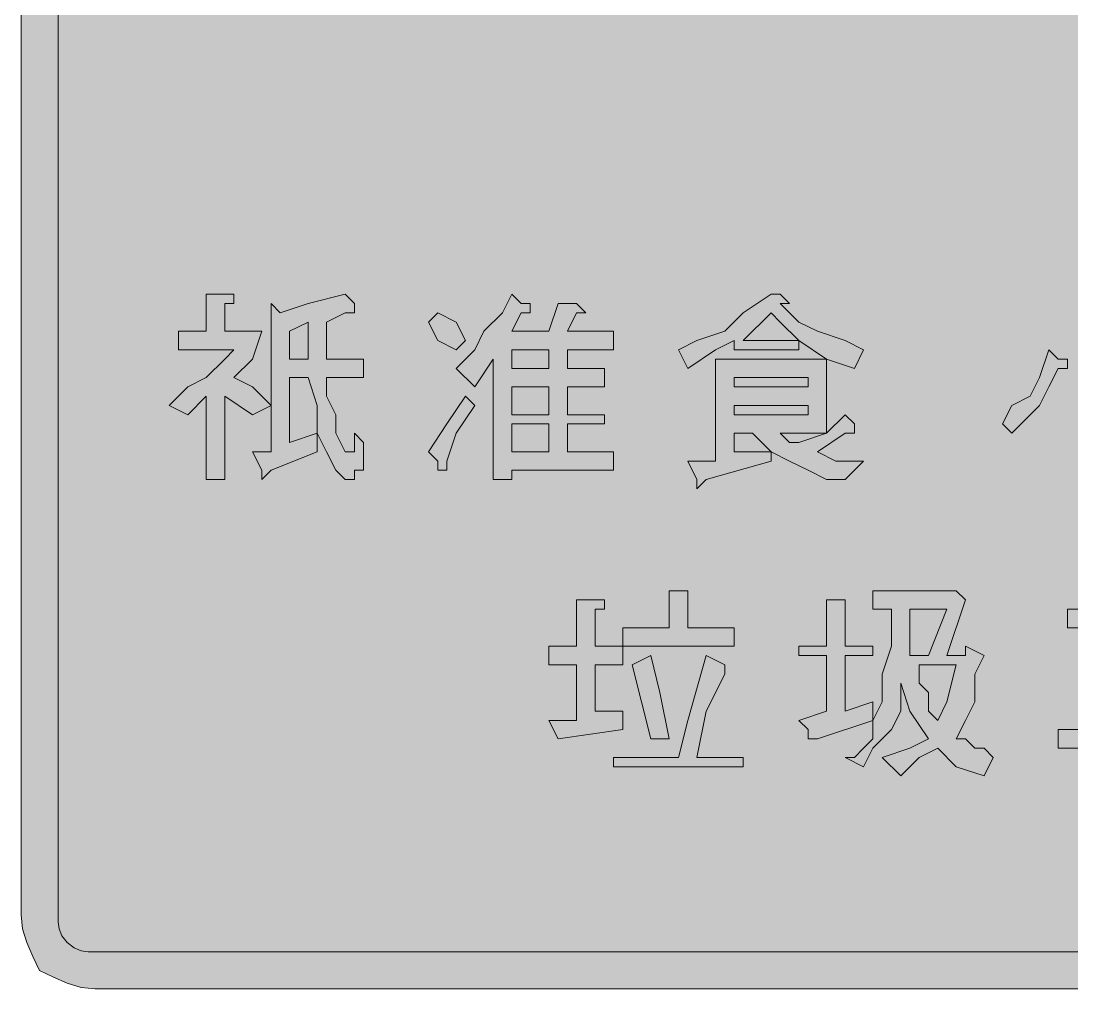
# Model space of a CAD drawing. Header units: metres. Extents: x 121 to 445, y 11 to 261.
# Drawn here: x 120.9 to 257.1, y 10.6 to 136 of the extents above; entities that cross this region are included whole.
import ezdxf

# ---------------------------------------------------------------- set-up
doc = ezdxf.new("R2010")
doc.units = ezdxf.units.M
doc.layers.add('FILL_BLACK_000000', color=7, linetype='Continuous', true_color=0x000000)
doc.layers.add('FILL_WHITE_FFFFFF', color=7, linetype='Continuous', true_color=0xffffff)

msp = doc.modelspace()

# ---------------------------------------------------------------- hatches: boundary and pattern name
at = {"layer": 'FILL_BLACK_000000', "true_color": 0x000000}
h = msp.add_hatch(color=7, dxfattribs=at)
h.dxf.hatch_style = 1
h.paths.add_polyline_path([(130.53, 10.56), (128.73, 10.77), (126.93, 11.31), (125.13, 12.08), (123.33, 12.96), (122.45, 14.76), (121.68, 16.56), (121.14, 18.36), (120.93, 20.16), (120.93, 251.76), (121.14, 253.54), (121.68, 255.21), (122.45, 256.65), (123.33, 257.76), (125.13, 259.33), (126.93, 260.46), (127.83, 260.85), (128.73, 261.13), (129.63, 261.3), (130.53, 261.36), (435.33, 261.36), (436.23, 261.17), (437.13, 260.76), (438.03, 260.35), (438.93, 260.16), (439.81, 259.95), (440.58, 259.41), (441.12, 258.64), (441.33, 257.76), (442.21, 257.05), (442.98, 256.56), (443.52, 256.07), (443.68, 255.76), (443.73, 255.36), (444.42, 254.46), (444.78, 253.56), (444.91, 252.66), (444.93, 251.76), (444.93, 20.16), (444.87, 19.26), (444.71, 18.36), (444.42, 17.46), (444.03, 16.56), (442.91, 14.76), (441.33, 12.96), (440.22, 12.08), (438.78, 11.31), (437.11, 10.77), (435.33, 10.56), (130.53, 10.56)])
h = msp.add_hatch(color=7, dxfattribs=at)
h.dxf.hatch_style = 1
h.paths.add_polyline_path([(141.33, 95.76), (144.93, 95.76), (144.93, 100.56), (147.33, 100.56), (148.53, 100.56), (148.53, 99.36), (147.33, 99.36), (147.33, 95.76), (152.13, 95.76), (150.93, 92.16), (148.53, 89.76), (150.93, 88.56), (153.33, 86.16), (150.93, 84.96), (147.33, 87.36), (147.33, 76.56), (144.93, 76.56), (144.93, 87.36), (142.53, 84.96), (140.13, 86.16), (142.53, 88.56), (144.93, 89.76), (147.33, 92.16), (148.53, 93.36), (141.33, 93.36), (141.33, 95.76)])
h = msp.add_hatch(color=7, dxfattribs=at)
h.dxf.hatch_style = 1
h.paths.add_polyline_path([(152.13, 76.56), (152.13, 77.76), (150.93, 80.16), (153.33, 80.16), (153.33, 99.36), (154.53, 98.16), (158.13, 99.36), (162.93, 100.56), (164.13, 99.36), (164.13, 98.16), (162.93, 98.16), (160.53, 96.96), (160.53, 92.16), (165.33, 92.16), (165.33, 89.76), (160.53, 89.76), (160.53, 87.36), (161.73, 84.96), (161.73, 82.56), (162.93, 80.16), (164.13, 80.16), (164.13, 82.56), (165.33, 81.36), (165.33, 78.96), (165.33, 77.76), (164.13, 77.76), (164.13, 76.56), (162.93, 76.56), (161.73, 77.76), (160.53, 80.16), (159.33, 82.56), (159.33, 80.16), (153.33, 77.76), (152.13, 76.56)])
h.paths.add_polyline_path([(159.33, 86.16), (158.13, 89.76), (155.73, 89.76), (155.73, 81.36), (159.33, 82.56), (159.33, 86.16)], flags=16)
h.paths.add_polyline_path([(158.13, 96.96), (155.73, 95.76), (155.73, 92.16), (158.13, 92.16), (158.13, 96.96)], flags=16)
h = msp.add_hatch(color=7, dxfattribs=at)
h.dxf.hatch_style = 1
h.paths.add_polyline_path([(184.53, 100.56), (185.73, 99.36), (186.93, 99.36), (186.93, 98.16), (185.73, 98.16), (184.53, 95.76), (189.33, 95.76), (190.53, 99.36), (192.93, 99.36), (194.13, 98.16), (192.93, 98.16), (191.73, 95.76), (197.73, 95.76), (197.73, 93.36), (191.73, 93.36), (191.73, 90.96), (196.53, 90.96), (196.53, 88.56), (191.73, 88.56), (191.73, 84.96), (196.53, 84.96), (196.53, 83.76), (191.73, 83.76), (191.73, 80.16), (197.73, 80.16), (197.73, 77.76), (184.53, 77.76), (184.53, 76.56), (182.13, 76.56), (182.13, 92.16), (179.73, 88.56), (177.33, 90.96), (179.73, 93.36), (180.93, 95.76), (183.33, 98.16), (184.53, 100.56)])
h.paths.add_polyline_path([(184.53, 84.96), (189.33, 84.96), (189.33, 88.56), (184.53, 88.56), (184.53, 84.96)], flags=16)
h.paths.add_polyline_path([(184.53, 93.36), (184.53, 90.96), (189.33, 90.96), (189.33, 93.36), (184.53, 93.36)], flags=16)
h.paths.add_polyline_path([(189.33, 83.76), (184.53, 83.76), (184.53, 80.16), (189.33, 80.16), (189.33, 83.76)], flags=16)
h = msp.add_hatch(color=7, dxfattribs=at)
h.dxf.hatch_style = 1
h.paths.add_polyline_path([(213.33, 93.36), (213.33, 94.56), (210.93, 93.36), (207.33, 90.96), (206.13, 93.36), (208.53, 94.56), (212.13, 95.76), (214.53, 98.16), (218.13, 100.56), (219.33, 100.56), (220.53, 99.36), (219.33, 99.36), (221.73, 96.96), (224.13, 95.76), (227.73, 94.56), (230.13, 93.36), (228.93, 90.96), (225.33, 92.16), (221.73, 94.56), (221.73, 93.36), (213.33, 93.36)])
h.paths.add_polyline_path([(219.33, 96.96), (218.13, 98.16), (214.53, 94.56), (221.73, 94.56), (219.33, 96.96)], flags=16)
h = msp.add_hatch(color=7, dxfattribs=at)
h.dxf.hatch_style = 1
h.paths.add_polyline_path([(174.93, 94.56), (173.73, 96.96), (174.93, 98.16), (177.33, 96.96), (178.53, 94.56), (177.33, 93.36), (174.93, 94.56)])
h = msp.add_hatch(color=7, dxfattribs=at)
h.dxf.hatch_style = 1
h.paths.add_polyline_path([(256.53, 92.16), (256.53, 90.96), (255.33, 90.96), (254.13, 88.56), (252.93, 86.16), (251.73, 84.96), (249.33, 82.56), (248.13, 83.76), (249.33, 86.16), (251.73, 87.36), (252.93, 89.76), (254.13, 93.36), (255.33, 92.16), (256.53, 92.16)])
h = msp.add_hatch(color=7, dxfattribs=at)
h.dxf.hatch_style = 1
h.paths.add_polyline_path([(224.13, 80.16), (226.53, 78.96), (230.13, 78.96), (227.73, 76.56), (225.33, 76.56), (222.93, 77.76), (220.53, 78.96), (218.13, 80.16), (218.13, 78.96), (209.73, 76.56), (208.53, 75.36), (208.53, 76.56), (207.33, 78.96), (210.93, 78.96), (210.93, 92.16), (225.33, 92.16), (225.33, 82.56), (227.73, 84.96), (228.93, 83.76), (228.93, 82.56), (227.73, 82.56), (224.13, 80.16)])
h.paths.add_polyline_path([(215.73, 82.56), (213.33, 82.56), (213.33, 80.16), (218.13, 80.16), (215.73, 82.56)], flags=16)
h.paths.add_polyline_path([(219.33, 82.56), (220.53, 81.36), (221.73, 81.36), (225.33, 82.56), (219.33, 82.56)], flags=16)
h.paths.add_polyline_path([(213.33, 86.16), (213.33, 84.96), (222.93, 84.96), (222.93, 86.16), (213.33, 86.16)], flags=16)
h.paths.add_polyline_path([(222.93, 89.76), (213.33, 89.76), (213.33, 88.56), (222.93, 88.56), (222.93, 89.76)], flags=16)
h = msp.add_hatch(color=7, dxfattribs=at)
h.dxf.hatch_style = 1
h.paths.add_polyline_path([(176.13, 83.76), (178.53, 87.36), (179.73, 86.16), (177.33, 82.56), (176.13, 78.96), (176.13, 77.76), (174.93, 77.76), (174.93, 78.96), (173.73, 80.16), (176.13, 83.76)])
h = msp.add_hatch(color=7, dxfattribs=at)
h.dxf.hatch_style = 1
h.paths.add_polyline_path([(204.93, 57.36), (204.93, 62.16), (207.33, 62.16), (207.33, 60.96), (207.33, 57.36), (213.33, 57.36), (213.33, 54.96), (198.93, 54.96), (198.93, 57.36), (204.93, 57.36)])
h = msp.add_hatch(color=7, dxfattribs=at)
h.dxf.hatch_style = 1
h.paths.add_polyline_path([(243.33, 60.96), (240.93, 53.76), (243.33, 53.76), (243.33, 54.96), (245.73, 53.76), (244.53, 51.36), (244.53, 47.76), (243.33, 45.36), (242.13, 42.96), (243.33, 42.96), (244.53, 41.76), (245.73, 41.76), (246.93, 40.56), (245.73, 38.16), (242.13, 39.36), (239.73, 41.76), (237.33, 40.56), (234.93, 38.16), (232.53, 40.56), (236.13, 41.76), (238.53, 42.96), (236.13, 46.56), (234.93, 50.16), (234.93, 46.56), (233.73, 44.16), (231.33, 41.76), (230.13, 39.36), (227.73, 40.56), (228.93, 40.56), (230.13, 41.76), (231.33, 42.96), (231.33, 45.36), (232.53, 47.76), (232.53, 51.36), (233.73, 54.96), (233.73, 59.76), (231.33, 59.76), (231.33, 62.16), (240.93, 62.16), (242.13, 62.16), (243.33, 60.96)])
h.paths.add_polyline_path([(238.53, 46.56), (239.73, 45.36), (240.93, 47.76), (242.13, 52.56), (237.33, 52.56), (237.33, 50.16), (238.53, 48.96), (238.53, 46.56)], flags=16)
h.paths.add_polyline_path([(236.13, 59.76), (236.13, 53.76), (238.53, 53.76), (240.93, 59.76), (236.13, 59.76)], flags=16)
h = msp.add_hatch(color=7, dxfattribs=at)
h.dxf.hatch_style = 1
h.paths.add_polyline_path([(267.33, 60.96), (267.33, 59.76), (276.93, 59.76), (276.93, 57.36), (267.33, 57.36), (267.33, 56.16), (275.73, 56.16), (275.73, 45.36), (267.33, 45.36), (267.33, 44.16), (278.13, 44.16), (278.13, 41.76), (267.33, 41.76), (267.33, 38.16), (266.13, 38.16), (266.13, 41.76), (255.33, 41.76), (255.33, 44.16), (266.13, 44.16), (266.13, 45.36), (258.93, 45.36), (258.93, 56.16), (266.13, 56.16), (266.13, 57.36), (256.53, 57.36), (256.53, 59.76), (266.13, 59.76), (266.13, 62.16), (268.53, 62.16), (268.53, 60.96), (267.33, 60.96)])
h.paths.add_polyline_path([(266.13, 51.36), (266.13, 53.76), (261.33, 53.76), (261.33, 51.36), (266.13, 51.36)], flags=16)
h.paths.add_polyline_path([(261.33, 47.76), (266.13, 47.76), (266.13, 50.16), (261.33, 50.16), (261.33, 47.76)], flags=16)
h.paths.add_polyline_path([(267.33, 53.76), (267.33, 51.36), (273.33, 51.36), (273.33, 53.76), (267.33, 53.76)], flags=16)
h.paths.add_polyline_path([(273.33, 50.16), (267.33, 50.16), (267.33, 47.76), (273.33, 47.76), (273.33, 50.16)], flags=16)
h = msp.add_hatch(color=7, dxfattribs=at)
h.dxf.hatch_style = 1
h.paths.add_polyline_path([(192.93, 45.36), (192.93, 52.56), (189.33, 52.56), (189.33, 54.96), (192.93, 54.96), (192.93, 60.96), (195.33, 60.96), (196.53, 60.96), (196.53, 59.76), (195.33, 59.76), (195.33, 54.96), (198.93, 54.96), (198.93, 52.56), (195.33, 52.56), (195.33, 46.56), (198.93, 46.56), (198.93, 44.16), (190.53, 42.96), (189.33, 45.36), (192.93, 45.36)])
h = msp.add_hatch(color=7, dxfattribs=at)
h.dxf.hatch_style = 1
h.paths.add_polyline_path([(225.33, 54.96), (225.33, 60.96), (226.53, 60.96), (227.73, 60.96), (227.73, 59.76), (227.73, 54.96), (231.33, 54.96), (231.33, 53.76), (227.73, 53.76), (227.73, 46.56), (231.33, 47.76), (231.33, 45.36), (224.13, 42.96), (222.93, 42.96), (222.93, 44.16), (221.73, 45.36), (225.33, 46.56), (225.33, 53.76), (221.73, 53.76), (221.73, 54.96), (225.33, 54.96)])
h = msp.add_hatch(color=7, dxfattribs=at)
h.dxf.hatch_style = 1
h.paths.add_polyline_path([(212.13, 51.36), (209.73, 46.56), (208.53, 40.56), (214.53, 40.56), (214.53, 39.36), (197.73, 39.36), (197.73, 40.56), (206.13, 40.56), (207.33, 45.36), (209.73, 53.76), (212.13, 52.56), (212.13, 51.36)])
h = msp.add_hatch(color=7, dxfattribs=at)
h.dxf.hatch_style = 1
h.paths.add_polyline_path([(202.53, 53.76), (203.73, 48.96), (204.93, 42.96), (202.53, 42.96), (200.13, 52.56), (202.53, 53.76)])
at = {"layer": 'FILL_WHITE_FFFFFF', "true_color": 0xffffff}
h = msp.add_hatch(color=7, dxfattribs=at)
h.dxf.hatch_style = 1
h.paths.add_polyline_path([(436.23, 256.35), (437.13, 255.81), (438.93, 254.16), (439.33, 254.11), (439.62, 253.95), (439.98, 253.41), (440.11, 252.64), (440.13, 251.76), (440.13, 20.16), (440.13, 17.76), (439.44, 17.74), (439.08, 17.61), (438.95, 17.25), (438.93, 16.56), (438.03, 15.87), (437.13, 15.51), (436.23, 15.38), (435.33, 15.36), (130.53, 15.36), (129.63, 15.38), (128.73, 15.51), (127.83, 15.87), (126.93, 16.56), (126.24, 17.46), (125.88, 18.36), (125.75, 19.26), (125.73, 20.16), (125.73, 251.76), (125.73, 252.96), (125.78, 253.36), (125.92, 253.65), (126.33, 254.01), (126.93, 254.16), (126.98, 254.56), (127.12, 254.85), (127.53, 255.21), (128.13, 255.36), (128.84, 256.05), (129.33, 256.41), (129.82, 256.54), (130.53, 256.56), (435.33, 256.56), (436.23, 256.35)])

# ---------------------------------------------------------------- linework, layer by layer
at = {"layer": 'FILL_BLACK_000000', "lineweight": 0, "true_color": 0x000000}
for points in [[(435.33, 10.56), (130.53, 10.56), (128.73, 10.77), (126.93, 11.31), (125.13, 12.08), (123.33, 12.96), (122.45, 14.76), (121.68, 16.56), (121.14, 18.36), (120.93, 20.16), (120.93, 251.76), (121.14, 253.54), (121.68, 255.21), (122.45, 256.65), (123.33, 257.76), (125.13, 259.33), (126.93, 260.46), (127.83, 260.85), (128.73, 261.13), (129.63, 261.3), (130.53, 261.36), (435.33, 261.36)], [(266.13, 57.36), (256.53, 57.36), (256.53, 59.76), (266.13, 59.76)], [(266.13, 41.76), (255.33, 41.76), (255.33, 44.16), (266.13, 44.16)]]:
    msp.add_lwpolyline(points, dxfattribs=at)
for points in [[(141.33, 95.76), (144.93, 95.76), (144.93, 100.56), (147.33, 100.56), (148.53, 100.56), (148.53, 99.36), (147.33, 99.36), (147.33, 95.76), (152.13, 95.76), (150.93, 92.16), (148.53, 89.76), (150.93, 88.56), (153.33, 86.16), (150.93, 84.96), (147.33, 87.36), (147.33, 76.56), (144.93, 76.56), (144.93, 87.36), (142.53, 84.96), (140.13, 86.16), (142.53, 88.56), (144.93, 89.76), (147.33, 92.16), (148.53, 93.36), (141.33, 93.36)], [(152.13, 76.56), (152.13, 77.76), (150.93, 80.16), (153.33, 80.16), (153.33, 99.36), (154.53, 98.16), (158.13, 99.36), (162.93, 100.56), (164.13, 99.36), (164.13, 98.16), (162.93, 98.16), (160.53, 96.96), (160.53, 92.16), (165.33, 92.16), (165.33, 89.76), (160.53, 89.76), (160.53, 87.36), (161.73, 84.96), (161.73, 82.56), (162.93, 80.16), (164.13, 80.16), (164.13, 82.56), (165.33, 81.36), (165.33, 78.96), (165.33, 77.76), (164.13, 77.76), (164.13, 76.56), (162.93, 76.56), (161.73, 77.76), (160.53, 80.16), (159.33, 82.56), (159.33, 80.16), (153.33, 77.76)], [(184.53, 100.56), (185.73, 99.36), (186.93, 99.36), (186.93, 98.16), (185.73, 98.16), (184.53, 95.76), (189.33, 95.76), (190.53, 99.36), (192.93, 99.36), (194.13, 98.16), (192.93, 98.16), (191.73, 95.76), (197.73, 95.76), (197.73, 93.36), (191.73, 93.36), (191.73, 90.96), (196.53, 90.96), (196.53, 88.56), (191.73, 88.56), (191.73, 84.96), (196.53, 84.96), (196.53, 83.76), (191.73, 83.76), (191.73, 80.16), (197.73, 80.16), (197.73, 77.76), (184.53, 77.76), (184.53, 76.56), (182.13, 76.56), (182.13, 92.16), (179.73, 88.56), (177.33, 90.96), (179.73, 93.36), (180.93, 95.76), (183.33, 98.16)], [(213.33, 93.36), (213.33, 94.56), (210.93, 93.36), (207.33, 90.96), (206.13, 93.36), (208.53, 94.56), (212.13, 95.76), (214.53, 98.16), (218.13, 100.56), (219.33, 100.56), (220.53, 99.36), (219.33, 99.36), (221.73, 96.96), (224.13, 95.76), (227.73, 94.56), (230.13, 93.36), (228.93, 90.96), (225.33, 92.16), (221.73, 94.56), (221.73, 93.36)], [(174.93, 94.56), (173.73, 96.96), (174.93, 98.16), (177.33, 96.96), (178.53, 94.56), (177.33, 93.36)], [(219.33, 96.96), (218.13, 98.16), (214.53, 94.56), (221.73, 94.56)], [(158.13, 96.96), (155.73, 95.76), (155.73, 92.16), (158.13, 92.16)], [(184.53, 93.36), (184.53, 90.96), (189.33, 90.96), (189.33, 93.36)], [(256.53, 92.16), (256.53, 90.96), (255.33, 90.96), (254.13, 88.56), (252.93, 86.16), (251.73, 84.96), (249.33, 82.56), (248.13, 83.76), (249.33, 86.16), (251.73, 87.36), (252.93, 89.76), (254.13, 93.36), (255.33, 92.16)], [(224.13, 80.16), (226.53, 78.96), (230.13, 78.96), (227.73, 76.56), (225.33, 76.56), (222.93, 77.76), (220.53, 78.96), (218.13, 80.16), (218.13, 78.96), (209.73, 76.56), (208.53, 75.36), (208.53, 76.56), (207.33, 78.96), (210.93, 78.96), (210.93, 92.16), (225.33, 92.16), (225.33, 82.56), (227.73, 84.96), (228.93, 83.76), (228.93, 82.56), (227.73, 82.56)], [(159.33, 86.16), (158.13, 89.76), (155.73, 89.76), (155.73, 81.36), (159.33, 82.56)], [(184.53, 84.96), (189.33, 84.96), (189.33, 88.56), (184.53, 88.56)], [(222.93, 89.76), (213.33, 89.76), (213.33, 88.56), (222.93, 88.56)], [(176.13, 83.76), (178.53, 87.36), (179.73, 86.16), (177.33, 82.56), (176.13, 78.96), (176.13, 77.76), (174.93, 77.76), (174.93, 78.96), (173.73, 80.16)], [(213.33, 86.16), (213.33, 84.96), (222.93, 84.96), (222.93, 86.16)], [(189.33, 83.76), (184.53, 83.76), (184.53, 80.16), (189.33, 80.16)], [(215.73, 82.56), (213.33, 82.56), (213.33, 80.16), (218.13, 80.16)], [(219.33, 82.56), (220.53, 81.36), (221.73, 81.36), (225.33, 82.56)], [(204.93, 57.36), (204.93, 62.16), (207.33, 62.16), (207.33, 60.96), (207.33, 57.36), (213.33, 57.36), (213.33, 54.96), (198.93, 54.96), (198.93, 57.36)], [(243.33, 60.96), (240.93, 53.76), (243.33, 53.76), (243.33, 54.96), (245.73, 53.76), (244.53, 51.36), (244.53, 47.76), (243.33, 45.36), (242.13, 42.96), (243.33, 42.96), (244.53, 41.76), (245.73, 41.76), (246.93, 40.56), (245.73, 38.16), (242.13, 39.36), (239.73, 41.76), (237.33, 40.56), (234.93, 38.16), (232.53, 40.56), (236.13, 41.76), (238.53, 42.96), (236.13, 46.56), (234.93, 50.16), (234.93, 46.56), (233.73, 44.16), (231.33, 41.76), (230.13, 39.36), (227.73, 40.56), (228.93, 40.56), (230.13, 41.76), (231.33, 42.96), (231.33, 45.36), (232.53, 47.76), (232.53, 51.36), (233.73, 54.96), (233.73, 59.76), (231.33, 59.76), (231.33, 62.16), (240.93, 62.16), (242.13, 62.16)], [(192.93, 45.36), (192.93, 52.56), (189.33, 52.56), (189.33, 54.96), (192.93, 54.96), (192.93, 60.96), (195.33, 60.96), (196.53, 60.96), (196.53, 59.76), (195.33, 59.76), (195.33, 54.96), (198.93, 54.96), (198.93, 52.56), (195.33, 52.56), (195.33, 46.56), (198.93, 46.56), (198.93, 44.16), (190.53, 42.96), (189.33, 45.36)], [(225.33, 54.96), (225.33, 60.96), (226.53, 60.96), (227.73, 60.96), (227.73, 59.76), (227.73, 54.96), (231.33, 54.96), (231.33, 53.76), (227.73, 53.76), (227.73, 46.56), (231.33, 47.76), (231.33, 45.36), (224.13, 42.96), (222.93, 42.96), (222.93, 44.16), (221.73, 45.36), (225.33, 46.56), (225.33, 53.76), (221.73, 53.76), (221.73, 54.96)], [(236.13, 59.76), (236.13, 53.76), (238.53, 53.76), (240.93, 59.76)], [(212.13, 51.36), (209.73, 46.56), (208.53, 40.56), (214.53, 40.56), (214.53, 39.36), (197.73, 39.36), (197.73, 40.56), (206.13, 40.56), (207.33, 45.36), (209.73, 53.76), (212.13, 52.56)], [(202.53, 53.76), (203.73, 48.96), (204.93, 42.96), (202.53, 42.96), (200.13, 52.56)], [(238.53, 46.56), (239.73, 45.36), (240.93, 47.76), (242.13, 52.56), (237.33, 52.56), (237.33, 50.16), (238.53, 48.96)]]:
    msp.add_lwpolyline(points, close=True, dxfattribs=at)
at = {"layer": 'FILL_WHITE_FFFFFF', "lineweight": 0, "true_color": 0x000000}
msp.add_lwpolyline([(435.33, 15.36), (130.53, 15.36), (129.63, 15.38), (128.73, 15.51), (127.83, 15.87), (126.93, 16.56), (126.24, 17.46), (125.88, 18.36), (125.75, 19.26), (125.73, 20.16), (125.73, 251.76)], dxfattribs=at)

doc.saveas('drawing.dxf')
